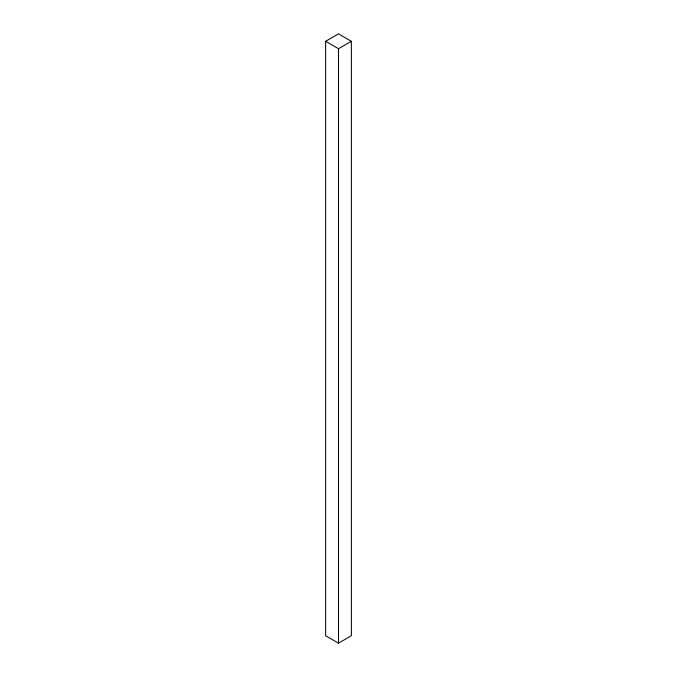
<?xml version="1.0" encoding="UTF-8"?>
<svg xmlns="http://www.w3.org/2000/svg" width="677" height="677" viewBox="0 0 677 677"><rect width="100%" height="100%" fill="white"/><g stroke="black" fill="none" stroke-linecap="round" stroke-linejoin="round"><path stroke-width="1.02" d="M325.629 41.28L338.5 33.85L351.371 41.28L351.371 635.72L338.5 643.15L325.629 635.72L325.629 41.28L338.5 48.71L351.371 41.28M338.5 48.71L338.5 643.15"/></g></svg>
